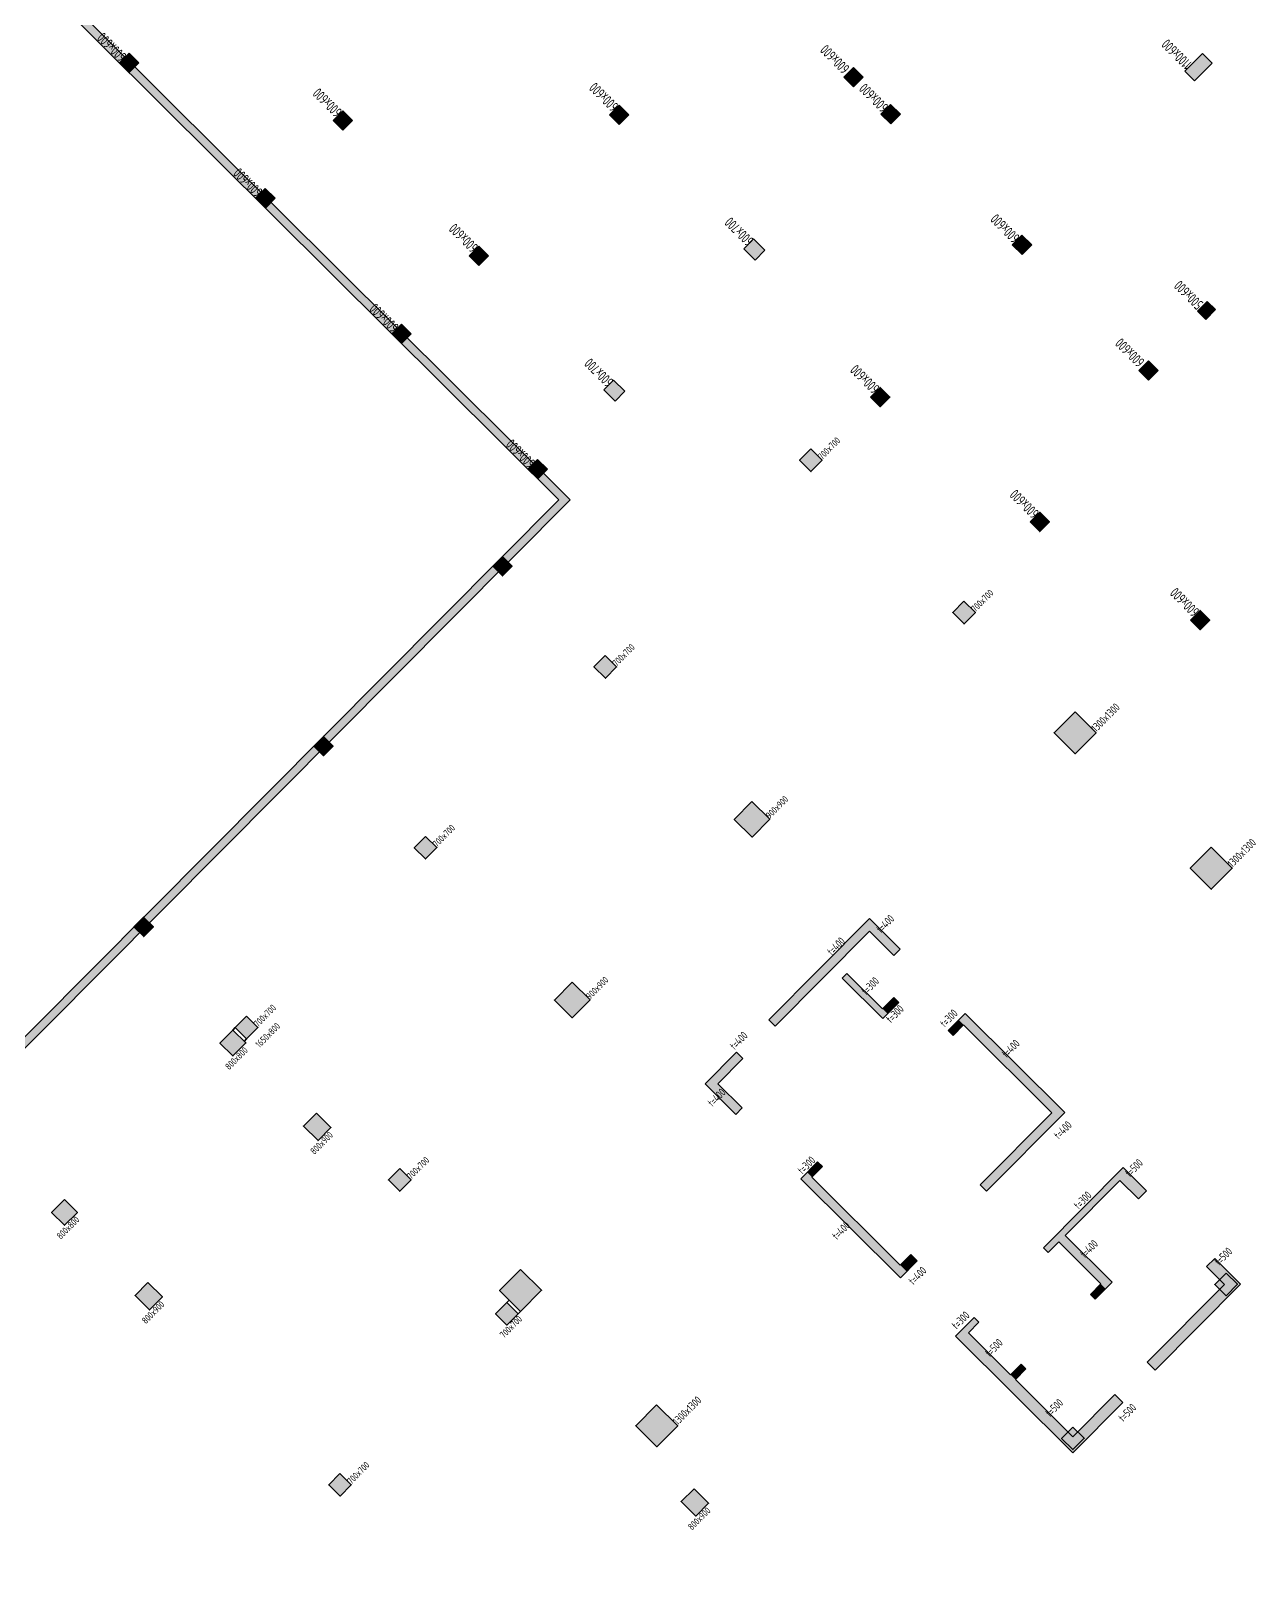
# Model space of a CAD drawing. Extents: x 517637088 to 518949446, y 3499717636 to 3500095980.
# Drawn here: x 518809571 to 518863102, y 3499871856 to 3499939912 of the extents above; entities that cross this region are included whole.
import ezdxf
from ezdxf.enums import TextEntityAlignment as Align

# ---------------------------------------------------------------- set-up
doc = ezdxf.new("R2010")
doc.units = 0
doc.header["$LTSCALE"] = 500
for name, color, linetype in [('S_COLU', 2, 'CONTINUOUS'), ('S_COLU_HACH', 15, 'CONTINUOUS'), ('S_WALL', 2, 'CONTINUOUS'), ('S_WALL_HACH', 30, 'CONTINUOUS')]:
    doc.layers.add(name, color=color, linetype=linetype)
doc.layers.add('S_POST_OTHE', color=110, linetype='CONTINUOUS', plot=False)
doc.styles.add('TH-STYLE3', font='tssdeng.shx', dxfattribs={"width": 0.7, "bigfont": 'tssdchn.shx'})
doc.styles.add('样式 1', font='Tssdeng.shx', dxfattribs={"width": 0.7, "bigfont": 'Tssdchn.shx'})

msp = doc.modelspace()

# ---------------------------------------------------------------- hatches: boundary and pattern name
at = {"layer": 'S_COLU_HACH'}
h = msp.add_hatch(color=256, dxfattribs=at)
h.dxf.hatch_style = 1
h.paths.add_polyline_path([(518813862, 3499938097), (518813437, 3499938520), (518813860, 3499938946), (518814285, 3499938523)])
h = msp.add_hatch(color=256, dxfattribs=at)
h.dxf.hatch_style = 1
h.paths.add_polyline_path([(518860462, 3499937730), (518860036, 3499938153), (518860812, 3499938933), (518861237, 3499938510)])
h = msp.add_hatch(color=256, dxfattribs=at)
h.dxf.hatch_style = 1
h.paths.add_polyline_path([(518845542, 3499937477), (518845116, 3499937900), (518845539, 3499938325), (518845965, 3499937902)])
h = msp.add_hatch(color=256, dxfattribs=at)
h.dxf.hatch_style = 1
h.paths.add_polyline_path([(518835294, 3499935823), (518834868, 3499936246), (518835292, 3499936671), (518835717, 3499936248)])
h = msp.add_hatch(color=256, dxfattribs=at)
h.dxf.hatch_style = 1
h.paths.add_polyline_path([(518847173, 3499935855), (518846747, 3499936278), (518847170, 3499936703), (518847596, 3499936280)])
h = msp.add_hatch(color=256, dxfattribs=at)
h.dxf.hatch_style = 1
h.paths.add_polyline_path([(518823203, 3499935577), (518822778, 3499936001), (518823201, 3499936426), (518823626, 3499936003)])
h = msp.add_hatch(color=256, dxfattribs=at)
h.dxf.hatch_style = 1
h.paths.add_polyline_path([(518819818, 3499932174), (518819393, 3499932597), (518819816, 3499933022), (518820241, 3499932599)])
h = msp.add_hatch(color=256, dxfattribs=at)
h.dxf.hatch_style = 1
h.paths.add_polyline_path([(518829159, 3499929654), (518828734, 3499930077), (518829157, 3499930503), (518829582, 3499930079)])
h = msp.add_hatch(color=256, dxfattribs=at)
h.dxf.hatch_style = 1
h.paths.add_polyline_path([(518841250, 3499929899), (518840754, 3499930393), (518841177, 3499930818), (518841673, 3499930325)])
h = msp.add_hatch(color=256, dxfattribs=at)
h.dxf.hatch_style = 1
h.paths.add_polyline_path([(518852917, 3499930143), (518852491, 3499930567), (518852914, 3499930992), (518853340, 3499930569)])
h = msp.add_hatch(color=256, dxfattribs=at)
h.dxf.hatch_style = 1
h.paths.add_polyline_path([(518860950, 3499927302), (518860596, 3499927654), (518861019, 3499928080), (518861373, 3499927727)])
h = msp.add_hatch(color=256, dxfattribs=at)
h.dxf.hatch_style = 1
h.paths.add_polyline_path([(518825774, 3499926251), (518825349, 3499926674), (518825772, 3499927099), (518826197, 3499926676)])
h = msp.add_hatch(color=256, dxfattribs=at)
h.dxf.hatch_style = 1
h.paths.add_polyline_path([(518858447, 3499924643), (518858022, 3499925066), (518858445, 3499925492), (518858870, 3499925069)])
h = msp.add_hatch(color=256, dxfattribs=at)
h.dxf.hatch_style = 1
h.paths.add_polyline_path([(518835115, 3499923731), (518834619, 3499924224), (518835042, 3499924650), (518835538, 3499924156)])
h = msp.add_hatch(color=256, dxfattribs=at)
h.dxf.hatch_style = 1
h.paths.add_polyline_path([(518831730, 3499920327), (518831305, 3499920750), (518831728, 3499921176), (518832153, 3499920753)])
at = {"layer": 'S_WALL_HACH'}
h = msp.add_hatch(color=256, dxfattribs=at)
h.dxf.hatch_style = 1
h.paths.add_polyline_path([(518863718, 3500011627), (518863966, 3500011380), (518860058, 3500007450), (518852188, 3500015277), (518817882, 3499980782), (518802105, 3499996472), (518724855, 3499918796), (518740241, 3499903494), (518741722, 3499904983), (518752499, 3499894265), (518805175, 3499947231), (518833147, 3499919412), (518774513, 3499860455), (518836885, 3499798424), (518841433, 3499798483), (518920976, 3499878464), (518921224, 3499878217), (518841581, 3499798135), (518836743, 3499798072), (518774018, 3499860453), (518832652, 3499919411), (518805176, 3499946736), (518752501, 3499893770), (518741723, 3499904488), (518740242, 3499902999), (518724360, 3499918795), (518802104, 3499996967), (518817880, 3499981277), (518852187, 3500015772), (518860057, 3500007945)])

# ---------------------------------------------------------------- linework, layer by layer
at = {"layer": 'S_COLU', "linetype": 'ByBlock', "lineweight": 35}
for p, q in [((518818502, 3499896320), (518818396, 3499896214)), ((518818999, 3499895827), (518818893, 3499895720)), ((518830485, 3499884403), (518830380, 3499884296)), ((518830982, 3499883909), (518830876, 3499883803))]:
    msp.add_line(p, q, dxfattribs=at)
at = {"layer": 'S_COLU'}
for points in [[(518813862, 3499938097), (518813437, 3499938520), (518813860, 3499938946), (518814285, 3499938523)], [(518860462, 3499937730), (518860036, 3499938153), (518860812, 3499938933), (518861237, 3499938510)], [(518845542, 3499937477), (518845116, 3499937900), (518845539, 3499938325), (518845965, 3499937902)], [(518835294, 3499935823), (518834868, 3499936246), (518835292, 3499936671), (518835717, 3499936248)], [(518847173, 3499935855), (518846747, 3499936278), (518847170, 3499936703), (518847596, 3499936280)], [(518823203, 3499935577), (518822778, 3499936001), (518823201, 3499936426), (518823626, 3499936003)], [(518819818, 3499932174), (518819393, 3499932597), (518819816, 3499933022), (518820241, 3499932599)], [(518829159, 3499929654), (518828734, 3499930077), (518829157, 3499930503), (518829582, 3499930079)], [(518841250, 3499929899), (518840754, 3499930393), (518841177, 3499930818), (518841673, 3499930325)], [(518852917, 3499930143), (518852491, 3499930567), (518852914, 3499930992), (518853340, 3499930569)], [(518860950, 3499927302), (518860596, 3499927654), (518861019, 3499928080), (518861373, 3499927727)], [(518825774, 3499926251), (518825349, 3499926674), (518825772, 3499927099), (518826197, 3499926676)], [(518858447, 3499924643), (518858022, 3499925066), (518858445, 3499925492), (518858870, 3499925069)], [(518835115, 3499923731), (518834619, 3499924224), (518835042, 3499924650), (518835538, 3499924156)], [(518831730, 3499920327), (518831305, 3499920750), (518831728, 3499921176), (518832153, 3499920753)]]:
    msp.add_lwpolyline(points, close=True, dxfattribs=at)
at = {"layer": 'S_COLU', "linetype": 'ByBlock', "lineweight": 35}
for points in [[(518846287, 3499923903), (518846710, 3499924328), (518847135, 3499923905), (518846712, 3499923480)], [(518843677, 3499921633), (518843183, 3499921136), (518843680, 3499920643), (518844173, 3499921139)], [(518853267, 3499918442), (518853690, 3499918867), (518854115, 3499918444), (518853692, 3499918019)], [(518829761, 3499916503), (518830184, 3499916929), (518830609, 3499916506), (518830186, 3499916080)], [(518850377, 3499914969), (518849884, 3499914473), (518850380, 3499913979), (518850874, 3499914475)], [(518860279, 3499914148), (518860702, 3499914573), (518861128, 3499914150), (518860705, 3499913725)], [(518834686, 3499912592), (518834192, 3499912096), (518834689, 3499911603), (518835182, 3499912099)], [(518855234, 3499910139), (518854317, 3499909217), (518855239, 3499908300), (518856156, 3499909222)], [(518821934, 3499908633), (518822357, 3499909058), (518822782, 3499908635), (518822359, 3499908210)], [(518841103, 3499906211), (518840327, 3499905431), (518841107, 3499904655), (518841883, 3499905435)], [(518826823, 3499904687), (518826330, 3499904190), (518826826, 3499903697), (518827320, 3499904193)], [(518861190, 3499904215), (518860273, 3499903294), (518861195, 3499902377), (518862112, 3499903299)], [(518814071, 3499900727), (518814494, 3499901153), (518814920, 3499900730), (518814496, 3499900304)], [(518833240, 3499898305), (518832465, 3499897525), (518833245, 3499896749), (518834020, 3499897529)], [(518818996, 3499896817), (518818502, 3499896320), (518818999, 3499895827), (518819492, 3499896323)], [(518818397, 3499896214), (518817833, 3499895646), (518818400, 3499895082), (518818964, 3499895649)], [(518822048, 3499892582), (518821484, 3499892015), (518822122, 3499891380), (518822686, 3499891947)], [(518825696, 3499890153), (518825203, 3499889656), (518825699, 3499889163), (518826193, 3499889659)], [(518811028, 3499888804), (518810464, 3499888237), (518811031, 3499887673), (518811595, 3499888240)], [(518830977, 3499885747), (518830060, 3499884826), (518830982, 3499883909), (518831898, 3499884831)], [(518861842, 3499885585), (518861349, 3499885088), (518861845, 3499884595), (518862339, 3499885091)], [(518814679, 3499885172), (518814115, 3499884605), (518814753, 3499883971), (518815317, 3499884538)], [(518830380, 3499884296), (518829886, 3499883800), (518830382, 3499883306), (518830876, 3499883803)], [(518836933, 3499879824), (518836016, 3499878902), (518836938, 3499877986), (518837854, 3499878907)], [(518855143, 3499878849), (518854650, 3499878352), (518855146, 3499877859), (518855640, 3499878355)], [(518823082, 3499876816), (518822588, 3499876320), (518823084, 3499875826), (518823578, 3499876323)], [(518838569, 3499876152), (518838005, 3499875584), (518838643, 3499874950), (518839207, 3499875517)]]:
    msp.add_lwpolyline(points, close=True, dxfattribs=at)
at = {"layer": 'S_COLU_HACH', "ltscale": 3}
for points in [[(518846287, 3499923903), (518846712, 3499923480), (518846710, 3499924328), (518847135, 3499923905)], [(518843183, 3499921136), (518843680, 3499920643), (518843677, 3499921633), (518844173, 3499921139)], [(518853267, 3499918442), (518853692, 3499918019), (518853690, 3499918867), (518854115, 3499918444)], [(518829761, 3499916503), (518830186, 3499916080), (518830184, 3499916929), (518830609, 3499916506)], [(518849884, 3499914473), (518850380, 3499913979), (518850377, 3499914969), (518850874, 3499914475)], [(518860279, 3499914148), (518860705, 3499913725), (518860702, 3499914573), (518861128, 3499914150)], [(518834192, 3499912096), (518834689, 3499911603), (518834686, 3499912592), (518835182, 3499912099)], [(518854317, 3499909217), (518855239, 3499908300), (518855234, 3499910139), (518856156, 3499909222)], [(518821934, 3499908633), (518822359, 3499908210), (518822357, 3499909058), (518822782, 3499908635)], [(518840327, 3499905431), (518841107, 3499904655), (518841103, 3499906211), (518841883, 3499905435)], [(518826330, 3499904190), (518826826, 3499903697), (518826823, 3499904687), (518827320, 3499904193)], [(518860273, 3499903294), (518861195, 3499902377), (518861190, 3499904215), (518862112, 3499903299)], [(518814071, 3499900727), (518814496, 3499900304), (518814494, 3499901153), (518814920, 3499900730)], [(518832465, 3499897525), (518833245, 3499896749), (518833240, 3499898305), (518834020, 3499897529)], [(518818502, 3499896320), (518818999, 3499895827), (518818996, 3499896817), (518819492, 3499896323)], [(518817833, 3499895646), (518818400, 3499895082), (518818397, 3499896214), (518818964, 3499895649)], [(518821484, 3499892015), (518822122, 3499891380), (518822048, 3499892582), (518822686, 3499891947)], [(518825203, 3499889656), (518825699, 3499889163), (518825696, 3499890153), (518826193, 3499889659)], [(518810464, 3499888237), (518811031, 3499887673), (518811028, 3499888804), (518811595, 3499888240)], [(518830060, 3499884826), (518830982, 3499883909), (518830977, 3499885747), (518831898, 3499884831)], [(518861349, 3499885088), (518861845, 3499884595), (518861842, 3499885585), (518862339, 3499885091)], [(518814115, 3499884605), (518814753, 3499883971), (518814679, 3499885172), (518815317, 3499884538)], [(518829886, 3499883800), (518830382, 3499883306), (518830380, 3499884296), (518830876, 3499883803)], [(518836016, 3499878902), (518836938, 3499877986), (518836933, 3499879824), (518837854, 3499878907)], [(518854650, 3499878352), (518855146, 3499877859), (518855143, 3499878849), (518855640, 3499878355)], [(518822588, 3499876320), (518823084, 3499875826), (518823082, 3499876816), (518823578, 3499876323)], [(518838005, 3499875584), (518838643, 3499874950), (518838569, 3499876152), (518839207, 3499875517)]]:
    msp.add_solid(points, dxfattribs=at)
at = {"layer": 'S_WALL', "linetype": 'ByBlock'}
for p, q in [((518858388, 3499881686), (518858743, 3499881334)), ((518856978, 3499880268), (518857332, 3499879915))]:
    msp.add_line(p, q, dxfattribs=at)
at = {"layer": 'S_WALL'}
msp.add_lwpolyline([(518802105, 3499996472), (518724855, 3499918796), (518740241, 3499903494), (518741722, 3499904983), (518752499, 3499894265), (518805175, 3499947231), (518833147, 3499919412), (518774513, 3499860455), (518836885, 3499798424), (518841433, 3499798483), (518920976, 3499878464), (518921224, 3499878217), (518841581, 3499798135), (518836743, 3499798072), (518774018, 3499860453), (518832652, 3499919411), (518805176, 3499946736), (518752501, 3499893770), (518741723, 3499904488), (518740242, 3499902999), (518724360, 3499918795), (518802104, 3499996967)], dxfattribs=at)
at = {"layer": 'S_WALL', "linetype": 'ByBlock'}
for points in [[(518842120, 3499896385), (518842120, 3499896385), (518846245, 3499900533), (518847308, 3499899475), (518847591, 3499899759), (518846243, 3499901098), (518841836, 3499896667), (518842120, 3499896385)], [(518845048, 3499898479), (518846821, 3499896716), (518847526, 3499897425), (518847314, 3499897636), (518846820, 3499897140), (518845260, 3499898691), (518845048, 3499898479)], [(518857340, 3499890204), (518853849, 3499886694), (518854062, 3499886483), (518854520, 3499886944), (518856364, 3499885110), (518855905, 3499884649), (518856118, 3499884438), (518856858, 3499885182), (518854802, 3499887227), (518857200, 3499889638), (518858015, 3499888827), (518858368, 3499889181), (518857340, 3499890204), (518857340, 3499890204), (518857340, 3499890204)], [(518858743, 3499881334), (518862480, 3499885092), (518861346, 3499886220), (518860993, 3499885865), (518861773, 3499885090), (518858388, 3499881686)], [(518856978, 3499880268), (518855144, 3499878425), (518852627, 3499880928), (518853086, 3499881389), (518852873, 3499881600), (518852415, 3499881139), (518850571, 3499882973), (518851029, 3499883434), (518850817, 3499883645), (518850006, 3499882830), (518855146, 3499877717), (518857332, 3499879915)]]:
    msp.add_lwpolyline(points, dxfattribs=at)
for points in [[(518851367, 3499889162), (518854787, 3499892601), (518850427, 3499896938), (518849686, 3499896193), (518849899, 3499895982), (518850357, 3499896443), (518854222, 3499892600), (518851084, 3499889444)], [(518840709, 3499894967), (518840426, 3499895249), (518839051, 3499893866), (518840398, 3499892526), (518840680, 3499892810), (518839616, 3499893868)], [(518847595, 3499885369), (518848335, 3499886113), (518848051, 3499886395), (518847593, 3499885935), (518843729, 3499889778), (518844187, 3499890239), (518843974, 3499890450), (518843234, 3499889706)]]:
    msp.add_lwpolyline(points, close=True, dxfattribs=at)
at = {"layer": 'S_WALL_HACH', "ltscale": 3}
for points in [[(518842120, 3499896385), (518841836, 3499896667), (518846245, 3499900533), (518845961, 3499900815)], [(518847308, 3499899475), (518847591, 3499899759), (518845961, 3499900815), (518846243, 3499901098)], [(518847033, 3499896929), (518846821, 3499896716), (518845260, 3499898691), (518845048, 3499898479)], [(518847314, 3499897636), (518847526, 3499897425), (518846820, 3499897140), (518847033, 3499896929)], [(518849899, 3499895982), (518849686, 3499896193), (518850357, 3499896443), (518850145, 3499896654)], [(518850145, 3499896654), (518850427, 3499896938), (518854505, 3499892318), (518854787, 3499892601)], [(518839334, 3499893584), (518839051, 3499893866), (518840709, 3499894967), (518840426, 3499895249)], [(518840680, 3499892810), (518840398, 3499892526), (518839616, 3499893868), (518839334, 3499893584)], [(518851084, 3499889444), (518851367, 3499889162), (518854222, 3499892600), (518854505, 3499892318)], [(518843516, 3499889989), (518843729, 3499889778), (518843974, 3499890450), (518844187, 3499890239)], [(518843516, 3499889989), (518843234, 3499889706), (518847877, 3499885652), (518847595, 3499885369)], [(518854062, 3499886483), (518853849, 3499886694), (518857200, 3499889638), (518856987, 3499889849)], [(518858015, 3499888827), (518858368, 3499889181), (518856987, 3499889849), (518857340, 3499890204)], [(518856576, 3499884899), (518856858, 3499885182), (518854520, 3499886944), (518854802, 3499887227)], [(518847593, 3499885935), (518847877, 3499885652), (518848051, 3499886395), (518848335, 3499886113)], [(518860993, 3499885865), (518861346, 3499886220), (518861773, 3499885090), (518862126, 3499885444)], [(518855905, 3499884649), (518856118, 3499884438), (518856364, 3499885110), (518856576, 3499884899)], [(518862126, 3499885444), (518862480, 3499885092), (518858388, 3499881686), (518858743, 3499881334)], [(518850219, 3499882618), (518850006, 3499882830), (518851029, 3499883434), (518850817, 3499883645)], [(518855499, 3499878072), (518855146, 3499877717), (518850571, 3499882973), (518850219, 3499882618)], [(518852415, 3499881139), (518852627, 3499880928), (518852873, 3499881600), (518853086, 3499881389)], [(518855499, 3499878072), (518855144, 3499878425), (518857332, 3499879915), (518856978, 3499880268)]]:
    msp.add_solid(points, dxfattribs=at)

# ---------------------------------------------------------------- texts
at = {"layer": 'S_POST_OTHE', "width": 0.7}
for s, height, rotation, style, p in [('600x600', 450, 135.15902, '样式 1', (518813774, 3499938856)), ('600x600', 450, 135.15902, '样式 1', (518845401, 3499938325)), ('1100x600', 450, 135.15902, '样式 1', (518860391, 3499938508)), ('600x600', 450, 135.15902, '样式 1', (518823203, 3499936425)), ('600x600', 450, 135.15902, '样式 1', (518835294, 3499936671)), ('600x600', 450, 135.15902, '样式 1', (518847103, 3499936633)), ('600x600', 450, 135.15902, '样式 1', (518819730, 3499932933)), ('600x600', 450, 135.15902, '样式 1', (518852846, 3499930921)), ('600x600', 450, 135.15902, '样式 1', (518829159, 3499930502)), ('600x700', 450, 135.15902, '样式 1', (518841215, 3499930783)), ('500x600', 450, 135.15902, '样式 1', (518860880, 3499928009)), ('600x600', 450, 135.15902, '样式 1', (518825686, 3499927010)), ('600x600', 450, 135.15902, '样式 1', (518858306, 3499925491)), ('600x700', 450, 135.15902, '样式 1', (518835080, 3499924614)), ('600x600', 450, 135.15902, '样式 1', (518846713, 3499924328)), ('600x600', 450, 135.15902, '样式 1', (518831658, 3499921071)), ('700x700', 300, 45.15729, 'TH-STYLE3', (518844173, 3499921139)), ('600x600', 450, 135.15902, '样式 1', (518853693, 3499918867)), ('600x600', 450, 135.15902, '样式 1', (518860705, 3499914573)), ('700x700', 300, 45.15729, 'TH-STYLE3', (518850874, 3499914475)), ('700x700', 300, 45.15729, 'TH-STYLE3', (518835182, 3499912099)), ('1300x1300', 350, 45.1573, 'TH-STYLE3', (518856156, 3499909222)), ('900x900', 300, 45.15729, 'TH-STYLE3', (518841883, 3499905435)), ('700x700', 300, 45.15729, 'TH-STYLE3', (518827320, 3499904193)), ('1300x1300', 350, 45.1573, 'TH-STYLE3', (518862112, 3499903299)), ('900x900', 300, 45.15729, 'TH-STYLE3', (518834020, 3499897529)), ('700x700', 300, 45.15729, 'TH-STYLE3', (518819492, 3499896323)), ('1650x800', 300, 45.15729, 'TH-STYLE3', (518819561, 3499895415)), ('800x800', 300, 45.15729, 'TH-STYLE3', (518818238, 3499894445)), ('800x900', 300, 45.15729, 'TH-STYLE3', (518821961, 3499890743)), ('700x700', 300, 45.15729, 'TH-STYLE3', (518826193, 3499889659)), ('800x800', 300, 45.15729, 'TH-STYLE3', (518810869, 3499887036)), ('800x900', 300, 45.15729, 'TH-STYLE3', (518814592, 3499883334)), ('700x700', 300, 45.15729, 'TH-STYLE3', (518830251, 3499882711)), ('1300x1300', 350, 45.1573, 'TH-STYLE3', (518837854, 3499878907)), ('700x700', 300, 45.15729, 'TH-STYLE3', (518823578, 3499876323)), ('800x900', 300, 45.15729, 'TH-STYLE3', (518838481, 3499874313))]:
    msp.add_text(s, height=height, rotation=rotation, dxfattribs=dict(at, style=style)).set_placement(p)
at = {"layer": 'S_POST_OTHE', "style": 'TH-STYLE3', "width": 0.7}
for s, p in [('t=400', (518847058, 3499900740)), ('t=300', (518846397, 3499898019)), ('t=400', (518840645, 3499895630)), ('t=400', (518852546, 3499895282)), ('t=400', (518839680, 3499893142)), ('t=400', (518854825, 3499891717)), ('t=300', (518843608, 3499890180)), ('t=500', (518857937, 3499890061)), ('t=300', (518855694, 3499888648)), ('t=400', (518855967, 3499886520)), ('t=500', (518861844, 3499886191)), ('t=400', (518848467, 3499885347)), ('t=300', (518850357, 3499883397)), ('t=500', (518851807, 3499882195)), ('t=500', (518854448, 3499879568)), ('t=500', (518857645, 3499879358))]:
    msp.add_text(s, height=350, rotation=45.1573, dxfattribs=at).set_placement(p, align=Align.CENTER)
for s, p in [('t=400', (518844656, 3499900005)), ('t=300', (518847231, 3499897046)), ('t=300', (518849587, 3499896856)), ('t=400', (518844874, 3499887568))]:
    msp.add_text(s, height=350, rotation=45.1573, dxfattribs=at).set_placement(p, align=Align.TOP_CENTER)

doc.saveas('drawing.dxf')
